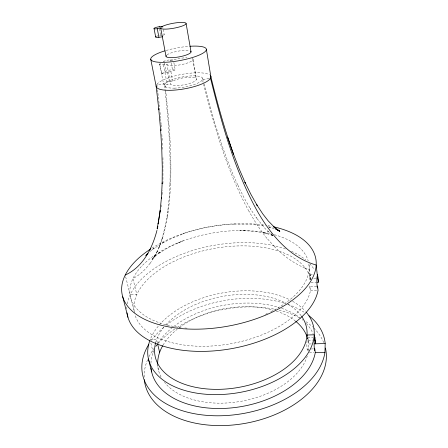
<?xml version="1.0" encoding="UTF-8"?>
<svg xmlns="http://www.w3.org/2000/svg" width="448" height="448" viewBox="0 0 448 448"><rect width="100%" height="100%" fill="white"/><g stroke="black" fill="none" stroke-linecap="round" stroke-linejoin="round"><path stroke-width="0.34" stroke-dasharray="2.24 1.68" d="M162.445 194.471L162.635 190.316M162.954 183.383L162.954 156.99M161.258 206.987L161.454 204.904M307.608 337.674L307.502 338.862L307.44 338.38A7.207 1.17 -89.8 0 0 307.423 350.834M308.375 351.159L308.706 345.38L307.821 337.501M167.395 217.011C173.897 174.877 170.167 131.975 165.609 89.846M160.048 244.894L158.749 248.086L162.215 238.543L161.762 239.915L165.715 224.213L167.77 211.568L167.664 212.374L169.126 198.419L169.982 183.193L169.966 183.786C170.867 152.331 168.521 120.876 164.92 89.639M150.147 263.29L152.572 259.778A110.634 90.692 34.5 0 0 156.167 253.523L157.674 250.477L154.431 256.362L155.411 254.862L151.99 259.493L154.913 256.105L152.583 258.608L156.268 255.069L153.978 257.118L160.927 251.72L157.836 253.837L169.708 246.77L183.243 240.772L181.558 241.444M149.957 251.451L154.269 248.041L152.303 249.497L164.03 242.094L162.422 243.012L172.855 237.905L184.055 233.531L183.148 233.839C199.517 228.194 216.698 224.918 233.99 224.095L233.156 224.118L251.35 224.336L265.115 226.167M136.018 276.752L132.933 278.6L136.83 294.549L130.166 294.857L125.535 276.31M177.834 242.911L179.743 242.155M209.009 78.495L202.474 79.716L203.05 82.068M159.656 35.426A4.267 0.862 -10.5 0 1 160.815 35.241L164.231 34.798L163.229 29.49M173.846 62.457L175.23 69.927A13.266 3.343 -10.3 0 0 170.895 71.714L167.485 72.117A4.866 1.221 -10.6 0 0 161.778 74.043L159.824 64.008A4.894 1.165 -10.6 0 0 163.447 64.792L166.919 64.378L170.666 84.084A13.188 3.483 -10.3 0 0 188.966 83.636A13.188 3.483 -10.3 0 0 193.346 77.386A13.188 3.483 -10.3 0 0 172.687 81.206L169.294 81.592A4.833 1.271 -10.6 0 0 163.626 83.563A4.833 1.271 -10.6 0 0 167.233 84.476L170.666 84.084M310.016 274.915L312.743 274.781M310.99 278.348L310.526 278.37L310.688 279.754M313.785 278.214L316.585 278.074M311.007 282.514L316.417 282.262M316.624 286.182L309.982 286.485L310.47 290.685A89.617 48.362 -10.3 0 1 223.978 344.798A89.617 48.362 -10.3 0 1 134.943 314.686M310.47 290.685L316.663 290.41M157.13 86.369L156.895 84.319L164.914 83.989L165.542 89.264M307.709 337.406L312.894 337.249M308.157 340.234L312.592 340.099M311.198 343.93L308.622 344.002A76.283 47.046 -10.3 0 0 307.518 338.184M308.946 349.014L307.597 349.054L307.91 351.596M311.203 348.953L313.466 348.897M309.378 352.834L313.964 352.716M245.095 230.58L239.652 230.496L241.455 230.53M163.246 61.583A20.95 5.001 -10.3 0 1 163.962 61.236A4.855 1.142 -10.5 0 1 170.654 59.892L173.382 59.954L173.494 60.581M161.778 74.043A20.815 5.242 -10.3 0 1 165.872 71.182A4.822 1.198 -10.5 0 1 172.519 69.843L175.23 69.927M243.074 230.541L256.782 231.622L266.75 233.436L263.206 232.562L272.983 235.53M269.108 227.069L270.424 227.394L268.128 226.733L274.182 228.575M272.838 235.463L271.662 235.01L272.888 235.547M304.97 268.01L309.081 269.578L309.831 276.069M272.905 235.48L271.085 234.584L272.748 235.407M272.378 234.982L267.103 230.535L268.279 231.683L264.93 228.306L255.959 217.28L256.659 218.238L250.158 208.466L250.662 209.322L244.255 198.145L237.994 185.634L238.291 186.29L232.109 172.278L226.044 156.794L220.08 139.754L220.209 140.162L214.206 121.05L214.312 121.397L203.857 82.891M284.491 255.774L280.566 252.482A123.346 109.306 -6.3 0 1 274.366 246.551M274.366 246.557L267.014 238.291M248.914 211.26C227.265 171.662 214.687 127.915 203.622 84.398M202.658 78.226L203.683 82.225M130.396 296.481L134.495 312.906M157.058 364.274L158.474 370.126M150.87 343.067L153.177 352.554M157.36 342.871L156.598 339.674L150.097 339.875A84.14 50.506 -10.3 0 1 208.914 296.038A84.14 50.506 -10.3 0 1 290.399 300.126M307.804 337.691L308.14 340.094M159.706 64.243L163.514 83.81M163.962 61.236L164.08 61.858M164.321 63.106L165.872 71.182M163.447 64.792L167.233 84.476M159.6 28.879L160.815 35.241M167.485 72.117L169.294 81.592M162.826 27.362L162.926 27.894M170.895 71.714L172.687 81.206M170.654 59.892L170.89 61.146M171.237 63.017L172.519 69.843M193.054 59.405L196.476 79.156M192.83 60.032L196.263 79.834M157.528 89.774L157.847 92.501M157.926 93.178L159.505 106.809M309.025 265.238L310.458 277.777M164.472 85.512L164.847 88.95M159.634 108.186L159.947 111.636M160.009 112.33L160.513 117.846M160.58 118.535L161.084 124.057M161.146 124.746L161.661 131.583M161.834 134.299L162.226 140.409M162.4 143.13L162.747 150.713M292.622 301.314A84.14 50.506 -10.3 0 1 305.323 311.175M150.937 363.216A83.294 51.414 -10.3 0 1 154.09 350.269M155.753 346.842A83.294 51.414 -10.3 0 1 156.727 345.111M157.786 343.398A83.294 51.414 -10.3 0 1 171.696 328.154M173.807 326.48A83.294 51.414 -10.3 0 1 279.076 307.485M281.618 308.314A83.294 51.414 -10.3 0 1 302.982 320.219M306.337 323.49A83.294 51.414 -10.3 0 1 313.09 333.67M155.652 342.647A77.056 46.211 -10.3 0 1 163.873 327.202M165.637 325.114A77.056 46.211 -10.3 0 1 285.964 303.257M287.655 304.181A77.056 46.211 -10.3 0 1 301.297 315.902M307.278 355.958A76.283 47.046 -10.3 0 1 242.032 401.128A76.283 47.046 -10.3 0 1 164.578 382.402M161.028 376.947A76.283 47.046 -10.3 0 1 157.758 365.546M163.027 345.162A76.283 47.046 -10.3 0 1 177.178 329.286M179.362 327.589A76.283 47.046 -10.3 0 1 273.269 310.184M276.36 311.125A76.283 47.046 -10.3 0 1 295.148 320.852M144.15 377.126A92.014 57.966 -10.3 0 1 147.599 359.75M149.066 356.574A92.014 57.966 -10.3 0 1 154.151 348.342M155.702 346.315A92.014 57.966 -10.3 0 1 174.922 328.91M177.279 327.365A92.014 57.966 -10.3 0 1 275.744 309.422M279.093 310.184A92.014 57.966 -10.3 0 1 299.085 317.565M305.962 321.67A92.014 57.966 -10.3 0 1 312.682 327.001M313.706 327.975A92.014 57.966 -10.3 0 1 323.775 342.77M151.458 340.379A92.674 57.277 -10.3 0 1 164.22 326.889M166.303 325.192A92.674 57.277 -10.3 0 1 285.438 303.576M288.109 304.478A92.674 57.277 -10.3 0 1 303.895 312.082M156.895 84.319A27.776 7.347 -10.3 0 1 182.409 74.284A27.776 7.347 -10.3 0 1 209.546 74.861M152.074 248.086A98.47 50.574 -10.3 0 1 265.418 225.277M267.982 225.697A98.47 50.574 -10.3 0 1 271.953 226.458M126.795 308.963A96.986 52.399 -10.3 0 1 126.868 307.065M127.266 303.912A96.986 52.399 -10.3 0 1 187.404 252.213A96.986 52.399 -10.3 0 1 285.768 249.049M291.446 251.3A96.986 52.399 -10.3 0 1 305.687 259.89M309.663 263.614A96.986 52.399 -10.3 0 1 314.384 269.836M308.862 263.984A90.709 47.012 -10.3 0 1 269.332 312.519M267.495 313.398A90.709 47.012 -10.3 0 1 264.359 314.821M187.085 328.166A90.709 47.012 -10.3 0 1 183.742 327.874M181.076 327.583A90.709 47.012 -10.3 0 1 142.128 265.72A90.709 47.012 -10.3 0 1 271.264 233.884M274.4 234.702A90.709 47.012 -10.3 0 1 308.19 260.921M304.926 268.089A85.198 74.889 -0.8 0 1 284.553 255.718M266.902 238.353A243.561 211.512 -21.9 0 1 249.032 211.215M150.074 263.245A77.823 64.092 31.4 0 1 136.086 276.825M167.272 216.989A202.619 160.429 40.8 0 1 160.171 244.938M134.243 311.562A89.617 48.362 -10.3 0 1 213.847 248.494A89.617 48.362 -10.3 0 1 310.57 279.502M310.162 279.675A7.476 0.286 -89.6 0 1 310.604 275.957M309.798 288.305A7.482 1.142 89 0 1 309.366 284.945M309.288 279.591A7.482 1.142 89 0 1 309.792 275.638M156.682 36.26A4.267 0.862 -10.5 0 1 158.038 35.801M163.47 35.218A12.869 2.615 -10.3 0 1 164.231 34.798M166.141 50.473A28.258 6.474 -10.3 0 1 188.686 46.357M167.003 54.858A12.712 2.906 -10.3 0 1 177.962 51.184A12.712 2.906 -10.3 0 1 189.554 50.742M192.058 58.33A13.35 3.186 -10.3 0 1 181.334 64.618A13.35 3.186 -10.3 0 1 166.953 63.297M170.402 61.034A13.35 3.186 -10.3 0 1 187.001 57.708M159.824 64.008A20.95 5.001 -10.3 0 1 160.49 63.336M159.135 247.15L157.198 251.468L159.135 247.15M174.188 88.138A19.454 5.158 -10.3 0 0 202.759 78.708A19.454 5.158 -10.3 0 0 173.858 79.128A19.454 5.158 -10.3 0 0 174.188 88.138"/><path stroke-width="0.67" d="M160.059 211.45L160.21 210.493L158.11 223.871L160.059 211.45L161.42 197.798L161.381 198.643L162.182 182.851L162.142 183.59L162.282 167.182L161.784 149.33L160.614 129.942L160.653 130.424L158.749 108.92L158.788 109.334L156.19 86.498L150.746 59.248M148.814 344.333A92.674 57.277 -10.3 0 0 211.434 415.654A92.674 57.277 -10.3 0 0 324.929 352.436L325.192 343.538A92.674 57.277 -10.3 0 0 309.042 315.773M157.097 228.491L158.278 222.79M157.276 229.018L157.87 226.335M156.974 230.356C152.326 248.304 142.951 267.047 125.222 275.055M314.81 337.193L314.67 338.649L314.216 334.79L307.026 335.014L307.115 335.737M148.014 253.187L145.835 255.562L147.577 253.686M210.011 78.305L210.515 78.21C221.934 124.382 234.679 171.024 258.194 212.716C271.438 235.39 289.951 257.634 316.193 265.026L317.369 275.699L317.492 274.546L317.8 276.36M166.029 56.353L160.731 28.258L157.265 28.717A4.29 0.818 -10.5 0 1 154.123 28.274A4.29 0.818 -10.5 0 1 159.197 26.746L162.624 26.292L162.725 26.824M156.206 36.484A4.267 0.862 -10.5 0 0 158.911 37.285L162.361 36.842A12.869 2.615 -10.3 0 1 162.484 36.036M317.05 278.051L317.985 278.006M317.089 282.229L318.444 282.167L317.89 277.133M317.1 286.16L317.576 286.138L318.041 290.349A96.986 52.399 -10.3 0 1 220.976 350.213A96.986 52.399 -10.3 0 1 127.014 312.822M314.373 340.049L315.263 340.021L315.706 343.806A83.294 51.414 -10.3 0 0 315.258 340.598M314.418 343.84L325.192 343.538M314.367 348.869L314.821 348.858L315.274 352.682A83.294 51.414 -10.3 0 1 231.174 407.938A83.294 51.414 -10.3 0 1 151.054 368.183M315.274 352.682L324.929 352.436M275.985 229.225L277.049 229.645M275.974 229.258L279.518 230.91L277.234 229.757M277.222 229.774L278.908 230.703L275.974 228.917L279.838 231.498L273.689 226.817M275.229 228.077L268.234 220.931L262.797 213.937L256.575 204.467L257.186 205.453L251.014 194.555L244.955 182.297L245.336 183.086L239.338 169.299L233.447 154.017L227.646 137.161M314.843 337.187L315.213 339.618M233.447 154.017L233.654 154.633C224.409 128.951 217.185 102.598 210.7 76.104M122.713 296.778L127.954 317.307M148.439 358.938L151.659 371.941M157.55 343.672L159.622 352.386M154.017 28.437L155.674 36.966M157.265 28.717L158.911 37.285M159.197 26.746L159.298 27.278M186.116 23.565A12.936 2.486 -10.3 0 1 166.886 29.07A12.936 2.486 -10.3 0 1 167.149 24.651A12.936 2.486 -10.3 0 1 186.116 23.565L191.038 51.901M206.382 49.342L210.879 76.782M317.828 276.606L317.873 276.993M306.225 312.2A84.14 50.506 -10.3 0 1 239.926 392.42A84.14 50.506 -10.3 0 1 149.856 340.519M301.7 316.462A77.056 46.211 -10.3 0 1 238.795 387.374A77.056 46.211 -10.3 0 1 155.652 342.647M157.69 364.258A76.283 47.046 -10.3 0 1 162.674 345.766M295.646 321.25A76.283 47.046 -10.3 0 1 307.149 337.036M325.427 348.04A92.014 57.966 -10.3 0 1 244.675 423.444A92.014 57.966 -10.3 0 1 144.312 379.719M314.675 350.672A7.224 1.064 89.8 0 1 314.115 344.428A7.224 1.064 89.8 0 1 314.625 338.162M273.319 226.75A98.47 50.574 -10.3 0 1 295.747 297.629A98.47 50.574 -10.3 0 1 154.14 323.176A98.47 50.574 -10.3 0 1 150.898 248.842M210.258 75.454A27.776 7.347 -10.3 0 1 185.758 88.603A27.776 7.347 -10.3 0 1 156.195 85.781M317.951 278.891A96.986 52.399 -10.3 0 1 318.444 282.167M317.419 288.03A7.498 1.03 88.8 0 1 317.33 275.251M189.879 46.273A28.258 6.474 -10.3 0 1 201.006 54.242A28.258 6.474 -10.3 0 1 157.735 62.16A28.258 6.474 -10.3 0 1 164.909 50.837M190.523 51.134A12.712 2.906 -10.3 0 1 178.948 56.913A12.712 2.906 -10.3 0 1 166.309 55.49"/></g></svg>
